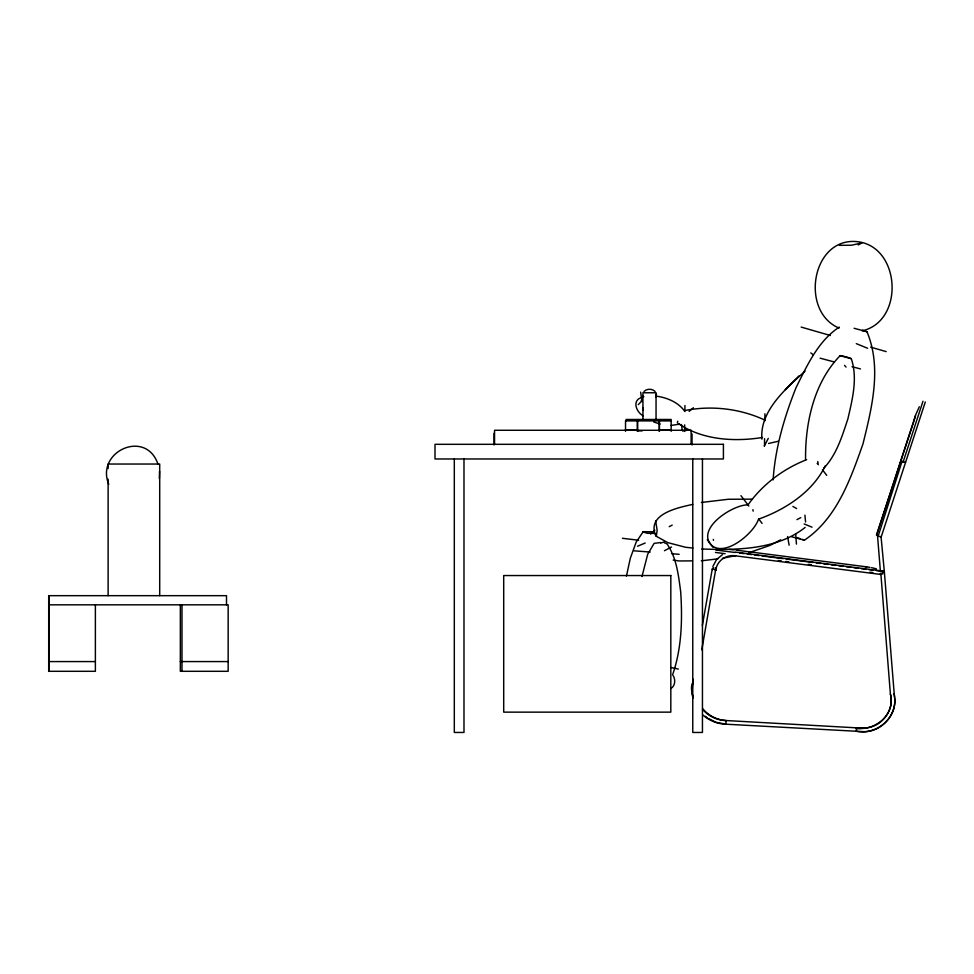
<?xml version="1.0" encoding="UTF-8"?>
<svg xmlns="http://www.w3.org/2000/svg" width="974" height="974" viewBox="0 0 974 974"><rect width="100%" height="100%" fill="white"/><g stroke="black" fill="none" stroke-linecap="round" stroke-linejoin="round"><path stroke-width="1.46" d="M684.588 431.482L684.673 424.895M684.868 411.539L684.953 405.513M764.48 445.751L764.578 438.69M764.846 420.671L764.943 413.804M894.047 693.768C898.917 712.895 881.75 733.239 861.905 731.559L725.849 724.193C717.497 723.95 709.328 720.711 703.094 715.147M894.68 698.699C896.567 718.934 875.809 735.321 856.304 731.255L856.499 727.602M159.359 478.66L159.541 471.246M656.427 394.178L655.867 397.002M701.804 649.828L715.878 568.451L715.476 570.642A1.826 1.826 0 0 0 715.245 567.745M693.001 679.048L692.039 690.883M692.977 683.456C689.799 685.976 692.575 694.413 692.855 698.321M625.953 420.902L626.099 419.477L671.159 419.477L671.159 431.312M773.113 479.926C775.194 447.93 784.374 416.957 796.184 387.299C807.263 365.36 817.99 341.095 839.247 327.118M856.475 728.138C875.346 731.194 895.69 714.368 890.419 694.34L880.922 574.441L884.307 571.214L894.522 697.53M758.356 519.544C753.815 533.411 723.475 559.015 710.265 543.967C697.944 527.141 732.777 505.068 747.204 504.897M641.976 576.547L647.698 554.243L654.138 543.358L660.652 542.542M702.364 625.491L712.274 568.926L715.732 569.607L715.476 570.642M626.452 576.072L630.275 558.394L636.156 542.177L643.217 531.658L653.469 531.804M677.782 421.218L677.344 422.606M915.426 415.861L913.393 422.716M672.559 674.933C681.788 648.343 682.506 619.707 680.692 591.875C678.488 575.403 676.674 558.005 667.044 543.93L664.511 542.847M914.878 417.554L915.317 416.19M876.661 535.116L911.944 427.136M912.334 425.955L913.064 423.727M903.032 462.285L922.975 401.251M881.3 536.625L925.3 402.006M712.871 566.442L716.572 559.539L722.55 554.535M716.365 567.477C718.642 559.758 726.908 554.583 734.846 555.752L880.922 574.465M825.355 465.657C812.742 491.919 785.494 509.487 758.697 519.105M764.273 446.165L768.267 438.385M919.322 406.755L915.937 414.291L876.466 535.055L878.024 535.566M656.342 536.284L657.133 530.306L655.66 520.944M805.145 527.433C776.582 549.933 736.527 550.237 701.706 548.995M747.935 504.995C762.325 484.565 783.413 468.701 806.642 459.679M735.2 552.112L884.307 571.251L880.934 571.616M884.307 571.251L881.044 536.637M805.06 371.179C785.921 388.516 759.489 411.138 761.924 439.152M799.118 375.806L785.263 389.624M823.7 468.299C836.556 454.846 842.145 436.169 847.891 418.869C852.347 399.389 857.911 378.302 851.288 358.688C847.77 357.166 843.983 356.192 840.209 355.607C813.947 382.319 805.108 423.069 805.571 459.57M650.559 534.056L654.893 530.148M670.806 688.581C675.201 686.098 675.652 679.791 673.29 675.798M643.984 391.499C646.882 388.492 652.251 388.492 655.149 391.499M689.142 411.357L693.415 407.753M791.545 536.723L804.414 540.193C836.788 518.412 850.46 479.281 862.927 444.083C871.876 407.875 882.042 367.697 866.97 331.744L862.501 330.125M851.288 358.688L840.087 355.705M639.443 398.329C632.163 402.615 637.373 412.842 643.205 415.849M638.226 404.636L640.916 401.982L641.89 398.914L642.073 401.532M858.24 244.937L862.027 242.867L851.641 245.205L839.32 245.338M669.223 526.666L672.206 525.096M796.963 519.629L800.774 517.62M664.438 550.724L671.549 547.011M780.673 539.815L769.935 545.428L749.03 552.648M637.544 546.231L645.178 543.029M640.344 397.976L643.863 396.613M679.596 424.153L670.976 425.443M660.713 543.09L664.073 542.007M778.299 441.271L768.608 443.462M735.735 555.63L722.391 558.309M692.758 504.398C677.393 507.746 646.03 514.309 655.928 536.102L667.921 542.664L685.574 547.266L692.904 548.045M701.353 502.474L728.248 499.272L752.452 499.151M862.258 330.831C905.248 320.86 900.548 245.071 856.122 241.54C811.549 238.143 799.837 311.497 839.028 328.08M686.013 410.322C712.371 405.33 740.642 408.751 764.955 420.147M762.459 437.46C734.396 442.026 702.157 440.041 678.233 423.483M682.531 430.946L687.011 430.277M881.275 536.698L877.574 536.26L880.411 571.568M701.329 560.817L717.875 558.845M654.869 533.399L647.418 533.289L642.877 531.962M861.966 727.822C879.668 729.514 894.972 711.154 890.443 694.158M692.465 560.878L679.182 560.963L673.168 560.111M671.159 420.902L625.527 420.902L625.527 431.312M625.527 429.79L637.264 429.79M659.288 429.79L671.025 429.79M637.666 430.885L642.17 430.885M48.7 604.83L228.16 604.83L228.16 671.305L180.336 671.305L180.336 604.83M49.211 661.577L95.379 661.577M180.336 661.577L228.16 661.577M856.487 727.846L861.99 728.028M728.917 549.385L734.201 549.896M878.122 536.272L902.094 461.213L905.577 462.358M634.111 550.821L650.169 552.063M671.926 553.743L679.146 554.303M865.046 566.685L869.94 567.355M622.41 538.293L638.615 540.229M736.04 550.127L866.677 566.856M715.768 550.018L735.151 552.502M739.656 553.074L744.16 553.658M747.155 554.036L751.66 554.62M754.667 554.997L759.172 555.582M762.167 555.959L783.181 558.65M786.188 559.039L813.205 562.497M816.212 562.887L820.705 563.459M823.712 563.849L828.217 564.421M831.212 564.81L835.716 565.383M838.724 565.772L843.228 566.344M846.223 566.734L850.728 567.306M853.735 567.696L858.24 568.268M861.235 568.658L865.74 569.23M868.747 569.62L873.24 570.192M876.247 570.581L880.752 571.154M715.464 552.441L725.155 553.682M778.348 560.5L781.355 560.878M785.848 561.462L788.855 561.84M808.359 564.348L811.354 564.725M869.879 572.225L872.874 572.602M880.216 573.552L882.87 573.881M655.794 396.077C666.618 397.441 678.111 402.055 684.625 411.174M866.97 331.744L854.101 328.275M871.56 567.659L876.356 568.828M671.062 667.507L678.294 669.065M692.855 683.711L692.21 683.505M820.108 358.176L833.963 361.865M852.067 366.687L860.48 368.927M716.146 722.306L725.849 724.193L726.044 720.529C717.034 720.334 708.244 716.134 702.473 709.194M801.164 327.081L830.347 335.494M870.61 347.121L886.194 351.614M796.647 537.526L799.946 538.561M653.834 422.034L660.165 424.043M802.491 539.401L804.414 540.193M856.304 343.652L867.603 348.266M804.134 523.951L812.024 527.178M715.013 721.831L708.39 718.495M792.897 506.443L796.635 508.525M707.258 539.73L713.126 547.437M810.818 352.929L813.217 354.767M705.395 716.328L707.331 717.875M702.875 708.853C708.622 715.756 717.217 720.042 726.166 720.541L862.002 728.138M844.519 365.396L846.029 367.064M817.162 463.429L818.343 464.744M822.482 469.797L826.731 475.373M740.946 495.669L748.872 506.066M758.576 518.777L762.094 523.403M157.934 464.038C145.783 428.536 95.172 451.68 108.771 484.346M642.767 395.614L643.278 397.002M692.197 693.342L692.964 696.97M817.758 461.518L818.063 463.247M787.601 536.54L789.123 545.197M752.89 509.621L753.158 511.167M713.333 539.377L713.504 540.314M804.914 515.161L805.583 522.027M681.435 424.457L682.287 430.459M640.649 392.145L641.501 398.135M642.84 407.558L643.254 410.492M795.709 533.886L796.428 544.089M702.449 458.973L702.449 732.46L692.77 732.46L692.77 458.973M692.039 433.978L692.039 444.972M691.126 444.314L691.126 430.277L494.548 430.277L494.548 444.314M659.422 420.902L659.422 431.312M659.288 420.902L659.288 431.312M656.05 419.477L656.05 392.766L642.937 392.766L642.937 419.477M637.69 420.902L637.69 431.312M637.264 420.902L637.264 431.312M494.025 433.333L494.025 444.972M463.989 458.973L463.989 732.46L454.31 732.46L454.31 458.973M226.504 604.83L226.504 595.674L48.7 595.674L48.7 671.305L95.379 671.305L95.379 604.83M181.992 604.83L181.992 671.305M159.699 595.674L159.699 464.038L108.126 464.038L108.126 468.579M108.126 479.171L108.126 595.674M49.211 595.674L49.211 671.305M712.457 569.656A1.826 1.826 0 0 1 712.505 568.706M712.712 568.28A1.826 1.826 0 0 1 713.418 567.647M862.002 728.296L856.45 728.515L862.002 728.296M723.414 444.314L435.001 444.314L435.001 458.973L723.414 458.973L723.414 444.314M670.818 575.549L503.704 575.549L503.704 712.14L670.818 712.14L670.818 575.549"/></g></svg>
